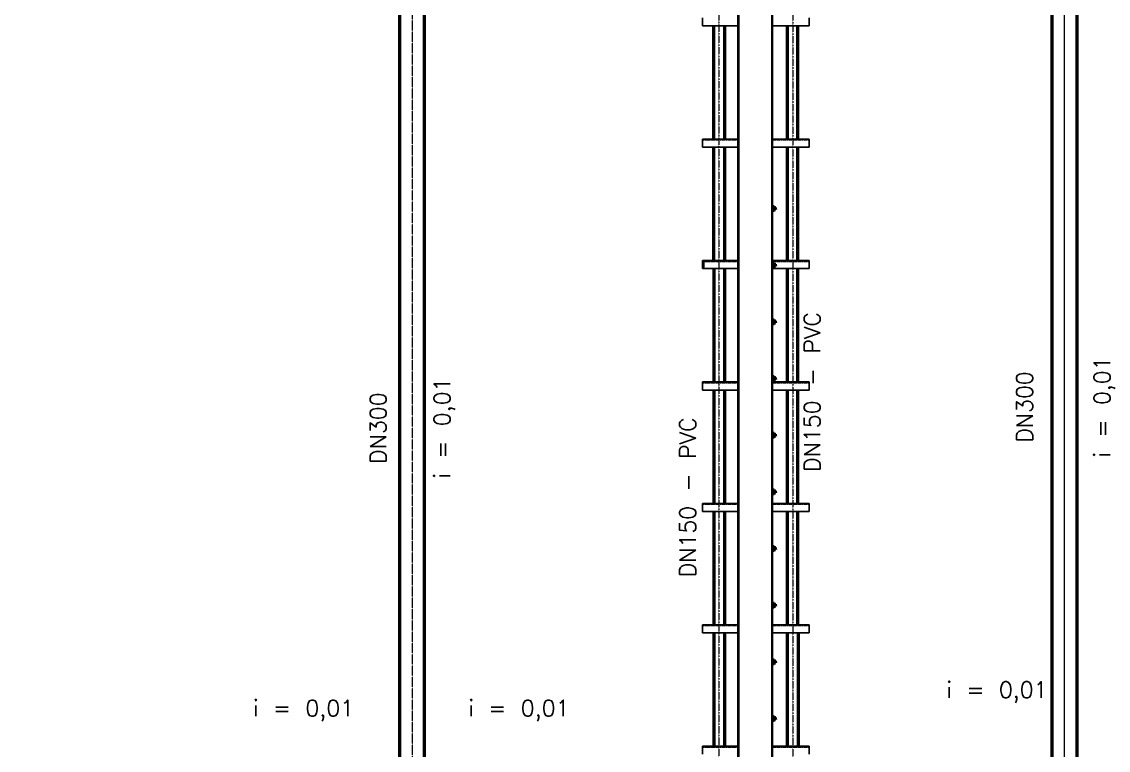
# Model space of a CAD drawing. Header units: millimetres. Extents: x -702765 to 835888, y -645289 to 262.
# Drawn here: x 752453 to 765874, y -323426 to -314426 of the extents above; entities that cross this region are included whole.
import ezdxf
from ezdxf.enums import TextEntityAlignment as Align

# ---------------------------------------------------------------- set-up
doc = ezdxf.new("R2010")
doc.units = ezdxf.units.MM
doc.header["$LTSCALE"] = 0.01
doc.linetypes.add('CENTER', pattern=[2, 1.25, -0.25, 0.25, -0.25])
doc.linetypes.add('HIDDEN', pattern=[9.525, 6.35, -3.175])
doc.layers.add('AM_0N', color=7, linetype='Continuous', lineweight=50)
doc.layers.add('duong tam', color=6, linetype='CENTER', lineweight=9)
doc.styles.get("Standard").update_dxf_attribs({"font": 'txt.shx', "width": 0.85})

msp = doc.modelspace()

# ---------------------------------------------------------------- linework, layer by layer
for p, q in [((761309.4, -308982), (761309.4, -331096)), ((761718.3, -308982), (761718.3, -331096)), ((760864, -314376), (760864, -314476)), ((762180.6, -314376), (762180.6, -314476)), ((761309.4, -314476), (760864, -314476)), ((762180.6, -314476), (761718.3, -314476)), ((760864, -315876), (761309.4, -315876)), ((760864, -315876), (760864, -315976)), ((761718.3, -315876), (762180.6, -315876)), ((762180.6, -315876), (762180.6, -315976)), ((761309.4, -315976), (760864, -315976)), ((762180.6, -315976), (761718.3, -315976)), ((760864, -317376), (761309.4, -317376)), ((760864, -317376), (760864, -317476)), ((760880.6, -317376), (760880.6, -317476)), ((761718.3, -317376), (762180.6, -317376)), ((762180.6, -317376), (762180.6, -317476)), ((761309.4, -317476), (760864, -317476)), ((762180.6, -317476), (761718.3, -317476)), ((760864, -318876), (761309.4, -318876)), ((760864, -318876), (760864, -318976)), ((761718.3, -318876), (762180.6, -318876)), ((762180.6, -318876), (762180.6, -318976)), ((761309.4, -318976), (760864, -318976)), ((762180.6, -318976), (761718.3, -318976)), ((760864, -320376), (761309.4, -320376)), ((760864, -320376), (760864, -320476)), ((761309.4, -320476), (760864, -320476)), ((761718.3, -320376), (762180.6, -320376)), ((762180.6, -320476), (761718.3, -320476)), ((762180.6, -320376), (762180.6, -320476)), ((760864, -321876), (761309.4, -321876)), ((760864, -321876), (760864, -321976)), ((761309.4, -321976), (760864, -321976)), ((761718.3, -321876), (762180.6, -321876)), ((762180.6, -321976), (761718.3, -321976)), ((762180.6, -321876), (762180.6, -321976)), ((760864, -323376), (761309.4, -323376)), ((760864, -323376), (760864, -323476)), ((761718.3, -323376), (762180.6, -323376)), ((762180.6, -323376), (762180.6, -323476))]:
    msp.add_line(p, q)
at = {"linetype": 'HIDDEN', "ltscale": 0.2}
for p, q in [((760864, -315886), (761309.4, -315886)), ((761718.3, -315886), (762180.6, -315886)), ((760864, -317386), (761309.4, -317386)), ((761718.3, -317386), (762180.6, -317386)), ((760864, -318886), (761309.4, -318886)), ((761718.3, -318886), (762180.6, -318886)), ((760864, -320386), (761309.4, -320386)), ((761718.3, -320386), (762180.6, -320386)), ((760864, -321886), (761309.4, -321886)), ((761718.3, -321886), (762180.6, -321886)), ((760864, -323386), (761309.4, -323386)), ((761718.3, -323386), (762180.6, -323386))]:
    msp.add_line(p, q, dxfattribs=at)
at = {"linetype": 'Continuous'}
for p, q in [((761728.3, -316702), (761728.3, -316762)), ((761728.3, -316762), (761728.3, -316702)), ((761728.3, -317402), (761728.3, -317462)), ((761728.3, -317462), (761728.3, -317402)), ((761728.3, -318102), (761728.3, -318162)), ((761728.3, -318162), (761728.3, -318102)), ((761728.3, -318802), (761728.3, -318862)), ((761728.3, -318862), (761728.3, -318802)), ((761728.3, -319502), (761728.3, -319562)), ((761728.3, -319562), (761728.3, -319502)), ((761728.3, -320202), (761728.3, -320262)), ((761728.3, -320262), (761728.3, -320202)), ((761728.3, -320902), (761728.3, -320962)), ((761728.3, -320962), (761728.3, -320902)), ((761728.3, -321602), (761728.3, -321662)), ((761728.3, -321662), (761728.3, -321602)), ((761728.3, -322302), (761728.3, -322362)), ((761728.3, -322362), (761728.3, -322302)), ((761728.3, -323002), (761728.3, -323062)), ((761728.3, -323062), (761728.3, -323002))]:
    msp.add_line(p, q, dxfattribs=at)
for points in [[(745718.3, -308982), (761309.4, -308982), (761309.4, -331096), (745718.3, -331096)], [(745728.3, -308992), (761299.4, -308992), (761299.4, -331086), (745728.3, -331086)], [(761718.3, -308982), (777307.4, -308982), (777307.4, -331096), (761718.3, -331096)], [(761728.3, -308992), (777297.4, -308992), (777297.4, -331086), (761728.3, -331086)]]:
    msp.add_lwpolyline(points, close=True, dxfattribs=at)
at = {"linetype": 'HIDDEN', "ltscale": 300, "const_width": 40}
for points in [[(757120.4, -308982), (757120.4, -331096)], [(757427, -308982), (757427, -331096)], [(765179.7, -310607.2), (765179.7, -331096)], [(765489.6, -310607.2), (765489.6, -331096)]]:
    msp.add_lwpolyline(points, dxfattribs=at)
at = {"const_width": 40}
for points in [[(760999.6, -314476), (760999.6, -315876)], [(761135.4, -314476), (761135.4, -315876)], [(761908.7, -314476), (761908.7, -315876)], [(762036.9, -314476), (762036.9, -315876)], [(760999.6, -315976), (760999.6, -317376)], [(761135.4, -315976), (761135.4, -317376)], [(761908.7, -315976), (761908.7, -317376)], [(762036.9, -315976), (762036.9, -317376)], [(761003.5, -317476), (761003.5, -318876)], [(761135.4, -317476), (761135.4, -318876)], [(761908.7, -317476), (761908.7, -318876)], [(762036.9, -317476), (762036.9, -318876)], [(761003.5, -318976), (761003.5, -320376)], [(761135.4, -318976), (761135.4, -320376)], [(761908.7, -318976), (761908.7, -320376)], [(762036.9, -318976), (762036.9, -320376)], [(761003.5, -320476), (761003.5, -321876)], [(761135.4, -320476), (761135.4, -321876)], [(761908.7, -320476), (761908.7, -321876)], [(762036.9, -320476), (762036.9, -321876)], [(761003.5, -321976), (761003.5, -323376)], [(761135.4, -321976), (761135.4, -323376)], [(761908.7, -321976), (761908.7, -323376)], [(762047.2, -321976), (762047.2, -323376)]]:
    msp.add_lwpolyline(points, dxfattribs=at)
at = {"color": 2}
for points in [[(765731.4, -318354.8, 0, 0, 0), (765731.4, -317482.4, 50, 0, 0), (765731.4, -317316.2, 0, 0, 0)], [(757703.7, -318616, 0, 0, 0), (757703.7, -317743.6, 50, 0, 0), (757703.7, -317577.4, 0, 0, 0)], [(763937.5, -322950.7, 0, 0, 0), (764525.8, -322950.7, 50, 0, 0), (764733.6, -322950.7, 0, 0, 0)], [(755417.2, -323178.3, 0, 0, 0), (756415, -323178.3, 50, 0, 0), (756622.8, -323178.3, 0, 0, 0)], [(759075.6, -323178.3, 0, 0, 0), (758077.9, -323178.3, 50, 0, 0), (757870, -323178.3, 0, 0, 0)]]:
    msp.add_lwpolyline(points, format="xyseb", dxfattribs=at)
at = {"layer": 'AM_0N'}
for p, q in [((761731.1, -316708.9), (761728.3, -316713.8)), ((761728.3, -316713.8), (761728.3, -316750.3)), ((761728.3, -316719.5), (761728.3, -316744.5)), ((761731.1, -316708.9), (761746.5, -316708.9)), ((761731.1, -316720.5), (761746.5, -316720.5)), ((761731.1, -316743.6), (761746.5, -316743.6)), ((761746.5, -316708.9), (761749.3, -316713.8)), ((761749.3, -316713.8), (761749.3, -316750.3)), ((761749.3, -316719.5), (761763.7, -316719.5)), ((761749.3, -316744.5), (761763.7, -316744.5)), ((761763.7, -316744.5), (761763.7, -316719.5)), ((761763.7, -316719.5), (761765.6, -316721.5)), ((761765.6, -316742.6), (761763.7, -316744.5)), ((761765.6, -316742.6), (761765.6, -316721.5)), ((761731.1, -316755.1), (761728.3, -316750.3)), ((761731.1, -316755.1), (761746.5, -316755.1)), ((761746.5, -316755.1), (761749.3, -316750.3)), ((761731.1, -317408.9), (761728.3, -317413.8)), ((761728.3, -317413.8), (761728.3, -317450.3)), ((761731.1, -317408.9), (761746.5, -317408.9)), ((761746.5, -317408.9), (761749.3, -317413.8)), ((761749.3, -317413.8), (761749.3, -317450.3)), ((761728.3, -317419.5), (761728.3, -317444.5)), ((761731.1, -317455.1), (761728.3, -317450.3)), ((761731.1, -317420.5), (761746.5, -317420.5)), ((761731.1, -317443.6), (761746.5, -317443.6)), ((761731.1, -317455.1), (761746.5, -317455.1)), ((761746.5, -317455.1), (761749.3, -317450.3)), ((761749.3, -317419.5), (761763.7, -317419.5)), ((761749.3, -317444.5), (761763.7, -317444.5)), ((761763.7, -317444.5), (761763.7, -317419.5)), ((761763.7, -317419.5), (761765.6, -317421.5)), ((761765.6, -317442.6), (761763.7, -317444.5)), ((761765.6, -317442.6), (761765.6, -317421.5)), ((761731.1, -318108.9), (761728.3, -318113.8)), ((761728.3, -318113.8), (761728.3, -318150.3)), ((761728.3, -318119.5), (761728.3, -318144.5)), ((761731.1, -318155.1), (761728.3, -318150.3)), ((761731.1, -318108.9), (761746.5, -318108.9)), ((761731.1, -318120.5), (761746.5, -318120.5)), ((761731.1, -318143.6), (761746.5, -318143.6)), ((761731.1, -318155.1), (761746.5, -318155.1)), ((761746.5, -318108.9), (761749.3, -318113.8)), ((761746.5, -318155.1), (761749.3, -318150.3)), ((761749.3, -318113.8), (761749.3, -318150.3)), ((761749.3, -318119.5), (761763.7, -318119.5)), ((761749.3, -318144.5), (761763.7, -318144.5)), ((761763.7, -318144.5), (761763.7, -318119.5)), ((761763.7, -318119.5), (761765.6, -318121.5)), ((761765.6, -318142.6), (761763.7, -318144.5)), ((761765.6, -318142.6), (761765.6, -318121.5)), ((761731.1, -318808.9), (761728.3, -318813.8)), ((761728.3, -318813.8), (761728.3, -318850.3)), ((761728.3, -318819.5), (761728.3, -318844.5)), ((761731.1, -318855.1), (761728.3, -318850.3)), ((761731.1, -318808.9), (761746.5, -318808.9)), ((761731.1, -318820.5), (761746.5, -318820.5)), ((761731.1, -318843.6), (761746.5, -318843.6)), ((761731.1, -318855.1), (761746.5, -318855.1)), ((761746.5, -318808.9), (761749.3, -318813.8)), ((761746.5, -318855.1), (761749.3, -318850.3)), ((761749.3, -318813.8), (761749.3, -318850.3)), ((761749.3, -318819.5), (761763.7, -318819.5)), ((761749.3, -318844.5), (761763.7, -318844.5)), ((761763.7, -318844.5), (761763.7, -318819.5)), ((761763.7, -318819.5), (761765.6, -318821.5)), ((761765.6, -318842.6), (761763.7, -318844.5)), ((761765.6, -318842.6), (761765.6, -318821.5)), ((761731.1, -319508.9), (761728.3, -319513.8)), ((761728.3, -319513.8), (761728.3, -319550.3)), ((761728.3, -319519.5), (761728.3, -319544.5)), ((761731.1, -319555.1), (761728.3, -319550.3)), ((761731.1, -319508.9), (761746.5, -319508.9)), ((761731.1, -319520.5), (761746.5, -319520.5)), ((761731.1, -319543.6), (761746.5, -319543.6)), ((761731.1, -319555.1), (761746.5, -319555.1)), ((761746.5, -319508.9), (761749.3, -319513.8)), ((761746.5, -319555.1), (761749.3, -319550.3)), ((761749.3, -319513.8), (761749.3, -319550.3)), ((761749.3, -319519.5), (761763.7, -319519.5)), ((761749.3, -319544.5), (761763.7, -319544.5)), ((761763.7, -319544.5), (761763.7, -319519.5)), ((761763.7, -319519.5), (761765.6, -319521.5)), ((761765.6, -319542.6), (761763.7, -319544.5)), ((761765.6, -319542.6), (761765.6, -319521.5)), ((761731.1, -320208.9), (761728.3, -320213.8)), ((761728.3, -320213.8), (761728.3, -320250.3)), ((761728.3, -320219.5), (761728.3, -320244.5)), ((761731.1, -320208.9), (761746.5, -320208.9)), ((761731.1, -320220.5), (761746.5, -320220.5)), ((761746.5, -320208.9), (761749.3, -320213.8)), ((761749.3, -320213.8), (761749.3, -320250.3)), ((761749.3, -320219.5), (761763.7, -320219.5)), ((761763.7, -320244.5), (761763.7, -320219.5)), ((761763.7, -320219.5), (761765.6, -320221.5)), ((761765.6, -320242.6), (761765.6, -320221.5)), ((761731.1, -320255.1), (761728.3, -320250.3)), ((761731.1, -320243.6), (761746.5, -320243.6)), ((761731.1, -320255.1), (761746.5, -320255.1)), ((761746.5, -320255.1), (761749.3, -320250.3)), ((761749.3, -320244.5), (761763.7, -320244.5)), ((761765.6, -320242.6), (761763.7, -320244.5)), ((761731.1, -320908.9), (761728.3, -320913.8)), ((761728.3, -320913.8), (761728.3, -320950.3)), ((761728.3, -320919.5), (761728.3, -320944.5)), ((761731.1, -320955.1), (761728.3, -320950.3)), ((761731.1, -320908.9), (761746.5, -320908.9)), ((761731.1, -320920.5), (761746.5, -320920.5)), ((761731.1, -320943.6), (761746.5, -320943.6)), ((761731.1, -320955.1), (761746.5, -320955.1)), ((761746.5, -320908.9), (761749.3, -320913.8)), ((761746.5, -320955.1), (761749.3, -320950.3)), ((761749.3, -320913.8), (761749.3, -320950.3)), ((761749.3, -320919.5), (761763.7, -320919.5)), ((761749.3, -320944.5), (761763.7, -320944.5)), ((761763.7, -320944.5), (761763.7, -320919.5)), ((761763.7, -320919.5), (761765.6, -320921.5)), ((761765.6, -320942.6), (761763.7, -320944.5)), ((761765.6, -320942.6), (761765.6, -320921.5)), ((761731.1, -321608.9), (761728.3, -321613.8)), ((761728.3, -321613.8), (761728.3, -321650.3)), ((761728.3, -321619.5), (761728.3, -321644.5)), ((761731.1, -321655.1), (761728.3, -321650.3)), ((761731.1, -321608.9), (761746.5, -321608.9)), ((761731.1, -321620.5), (761746.5, -321620.5)), ((761731.1, -321643.6), (761746.5, -321643.6)), ((761731.1, -321655.1), (761746.5, -321655.1)), ((761746.5, -321608.9), (761749.3, -321613.8)), ((761746.5, -321655.1), (761749.3, -321650.3)), ((761749.3, -321613.8), (761749.3, -321650.3)), ((761749.3, -321619.5), (761763.7, -321619.5)), ((761749.3, -321644.5), (761763.7, -321644.5)), ((761763.7, -321644.5), (761763.7, -321619.5)), ((761763.7, -321619.5), (761765.6, -321621.5)), ((761765.6, -321642.6), (761763.7, -321644.5)), ((761765.6, -321642.6), (761765.6, -321621.5)), ((761731.1, -322308.9), (761728.3, -322313.8)), ((761728.3, -322313.8), (761728.3, -322350.3)), ((761728.3, -322319.5), (761728.3, -322344.5)), ((761731.1, -322355.1), (761728.3, -322350.3)), ((761731.1, -322308.9), (761746.5, -322308.9)), ((761731.1, -322320.5), (761746.5, -322320.5)), ((761731.1, -322343.6), (761746.5, -322343.6)), ((761731.1, -322355.1), (761746.5, -322355.1)), ((761746.5, -322308.9), (761749.3, -322313.8)), ((761746.5, -322355.1), (761749.3, -322350.3)), ((761749.3, -322313.8), (761749.3, -322350.3)), ((761749.3, -322319.5), (761763.7, -322319.5)), ((761749.3, -322344.5), (761763.7, -322344.5)), ((761763.7, -322344.5), (761763.7, -322319.5)), ((761763.7, -322319.5), (761765.6, -322321.5)), ((761765.6, -322342.6), (761763.7, -322344.5)), ((761765.6, -322342.6), (761765.6, -322321.5)), ((761731.1, -323008.9), (761728.3, -323013.8)), ((761728.3, -323013.8), (761728.3, -323050.3)), ((761728.3, -323019.5), (761728.3, -323044.5)), ((761731.1, -323055.1), (761728.3, -323050.3)), ((761731.1, -323008.9), (761746.5, -323008.9)), ((761731.1, -323020.5), (761746.5, -323020.5)), ((761731.1, -323043.6), (761746.5, -323043.6)), ((761746.5, -323008.9), (761749.3, -323013.8)), ((761746.5, -323055.1), (761749.3, -323050.3)), ((761749.3, -323013.8), (761749.3, -323050.3)), ((761749.3, -323019.5), (761763.7, -323019.5)), ((761749.3, -323044.5), (761763.7, -323044.5)), ((761763.7, -323044.5), (761763.7, -323019.5)), ((761763.7, -323019.5), (761765.6, -323021.5)), ((761765.6, -323042.6), (761763.7, -323044.5)), ((761765.6, -323042.6), (761765.6, -323021.5)), ((761731.1, -323055.1), (761746.5, -323055.1))]:
    msp.add_line(p, q, dxfattribs=at)
for centre, radius, start, end in [((761739.6, -316714.7), 10.2, 154.43847, 214.43847), ((761767.5, -316732), 38.2, 162.38303, 197.61697), ((761739.6, -316749.4), 10.2, 145.56153, 205.56153), ((761738.1, -316714.7), 10.2, 325.56153, 25.56153), ((761710.2, -316732), 38.2, 342.38303, 17.61697), ((761738.1, -316749.4), 10.2, 334.43847, 34.43847), ((761739.6, -317414.7), 10.2, 154.43847, 214.43847), ((761738.1, -317414.7), 10.2, 325.56153, 25.56153), ((761767.5, -317432), 38.2, 162.38303, 197.61697), ((761739.6, -317449.4), 10.2, 145.56153, 205.56153), ((761710.2, -317432), 38.2, 342.38303, 17.61697), ((761738.1, -317449.4), 10.2, 334.43847, 34.43847), ((761739.6, -318114.7), 10.2, 154.43847, 214.43847), ((761767.5, -318132), 38.2, 162.38303, 197.61697), ((761739.6, -318149.4), 10.2, 145.56153, 205.56153), ((761738.1, -318114.7), 10.2, 325.56153, 25.56153), ((761710.2, -318132), 38.2, 342.38303, 17.61697), ((761738.1, -318149.4), 10.2, 334.43847, 34.43847), ((761739.6, -318814.7), 10.2, 154.43847, 214.43847), ((761767.5, -318832), 38.2, 162.38303, 197.61697), ((761739.6, -318849.4), 10.2, 145.56153, 205.56153), ((761738.1, -318814.7), 10.2, 325.56153, 25.56153), ((761710.2, -318832), 38.2, 342.38303, 17.61697), ((761738.1, -318849.4), 10.2, 334.43847, 34.43847), ((761739.6, -319514.7), 10.2, 154.43847, 214.43847), ((761767.5, -319532), 38.2, 162.38303, 197.61697), ((761739.6, -319549.4), 10.2, 145.56153, 205.56153), ((761738.1, -319514.7), 10.2, 325.56153, 25.56153), ((761710.2, -319532), 38.2, 342.38303, 17.61697), ((761738.1, -319549.4), 10.2, 334.43847, 34.43847), ((761739.6, -320214.7), 10.2, 154.43847, 214.43847), ((761767.5, -320232), 38.2, 162.38303, 197.61697), ((761738.1, -320214.7), 10.2, 325.56153, 25.56153), ((761710.2, -320232), 38.2, 342.38303, 17.61697), ((761739.6, -320249.4), 10.2, 145.56153, 205.56153), ((761738.1, -320249.4), 10.2, 334.43847, 34.43847), ((761739.6, -320914.7), 10.2, 154.43847, 214.43847), ((761767.5, -320932), 38.2, 162.38303, 197.61697), ((761739.6, -320949.4), 10.2, 145.56153, 205.56153), ((761738.1, -320914.7), 10.2, 325.56153, 25.56153), ((761710.2, -320932), 38.2, 342.38303, 17.61697), ((761738.1, -320949.4), 10.2, 334.43847, 34.43847), ((761739.6, -321614.7), 10.2, 154.43847, 214.43847), ((761767.5, -321632), 38.2, 162.38303, 197.61697), ((761739.6, -321649.4), 10.2, 145.56153, 205.56153), ((761738.1, -321614.7), 10.2, 325.56153, 25.56153), ((761710.2, -321632), 38.2, 342.38303, 17.61697), ((761738.1, -321649.4), 10.2, 334.43847, 34.43847), ((761739.6, -322314.7), 10.2, 154.43847, 214.43847), ((761767.5, -322332), 38.2, 162.38303, 197.61697), ((761739.6, -322349.4), 10.2, 145.56153, 205.56153), ((761738.1, -322314.7), 10.2, 325.56153, 25.56153), ((761710.2, -322332), 38.2, 342.38303, 17.61697), ((761738.1, -322349.4), 10.2, 334.43847, 34.43847), ((761739.6, -323014.7), 10.2, 154.43847, 214.43847), ((761767.5, -323032), 38.2, 162.38303, 197.61697), ((761739.6, -323049.4), 10.2, 145.56153, 205.56153), ((761738.1, -323014.7), 10.2, 325.56153, 25.56153), ((761710.2, -323032), 38.2, 342.38303, 17.61697), ((761738.1, -323049.4), 10.2, 334.43847, 34.43847)]:
    msp.add_arc(centre, radius, start, end, dxfattribs=at)
at = {"layer": 'duong tam', "ltscale": 200}
for p, q in [((757274.8, -308493.9), (757274.8, -331096)), ((757274.8, -308512.9), (757274.8, -331096)), ((761063.5, -308534.3), (761063.5, -331215)), ((761977, -308518.4), (761977, -331225)), ((765328.2, -308493.9), (765328.2, -331096)), ((765328.2, -308517.3), (765328.2, -331096))]:
    msp.add_line(p, q, dxfattribs=at)
at = {"layer": 'duong tam', "ltscale": 20}
for p, q in [((761720.8, -316732), (761770.6, -316732)), ((761720.8, -317432), (761770.6, -317432)), ((761720.8, -318132), (761770.6, -318132)), ((761720.8, -318832), (761770.6, -318832)), ((761720.8, -319532), (761770.6, -319532)), ((761720.8, -320232), (761770.6, -320232)), ((761720.8, -320932), (761770.6, -320932)), ((761720.8, -321632), (761770.6, -321632)), ((761720.8, -322332), (761770.6, -322332)), ((761720.8, -323032), (761770.6, -323032))]:
    msp.add_line(p, q, dxfattribs=at)

# ---------------------------------------------------------------- texts
at = {"color": 4}
for s, p in [('DN150 - PVC', (762316.2, -318999.8)), ('i = 0,01', (765897.6, -319185.7)), ('DN300', (764941.5, -319185.7)), ('i = 0,01', (757745.3, -319446.9)), ('DN300', (756955.4, -319446.9)), ('DN150 - PVC', (760780.1, -320301.8))]:
    msp.add_text(s, height=200, rotation=90, dxfattribs=at).set_placement(p, align=Align.CENTER)
for p in [(764499.6, -322778.4), (755933.8, -323006.1), (758594.5, -323006.1)]:
    msp.add_text('i = 0,01', height=200, dxfattribs=at).set_placement(p, align=Align.CENTER)

doc.saveas('drawing.dxf')
